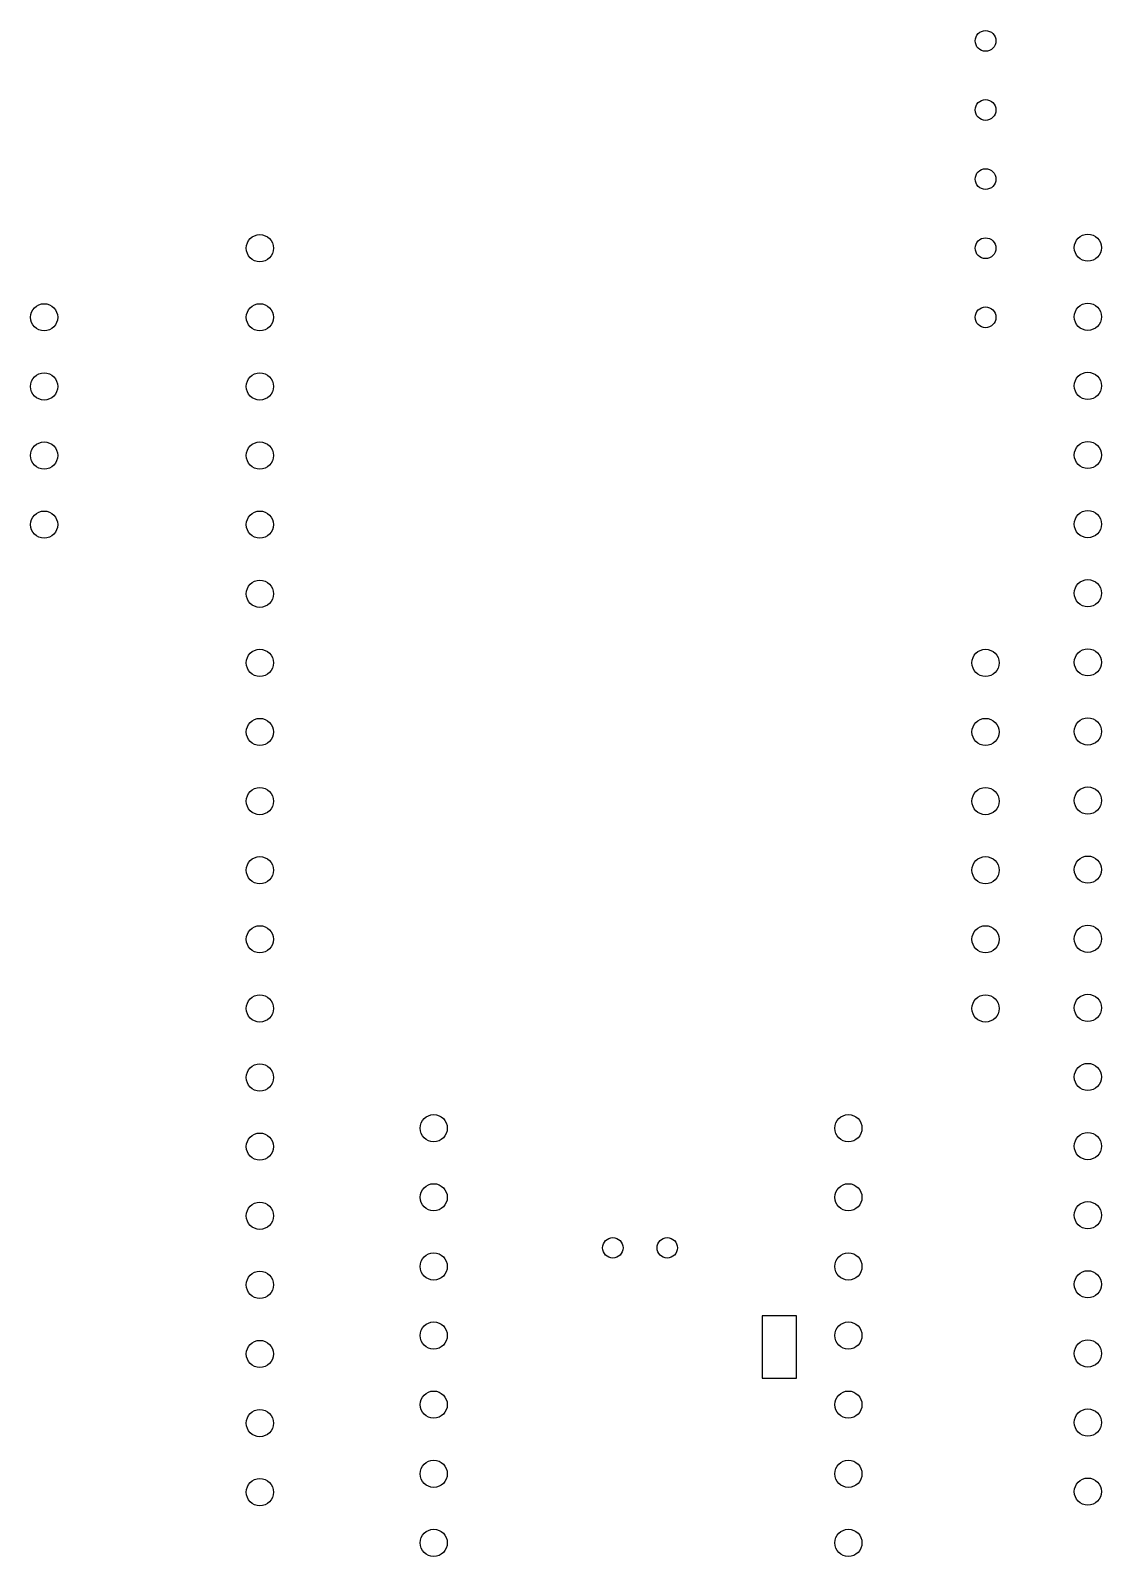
# Model space of a CAD drawing. Extents: x 3 to 42.4, y -59.5 to -3.4.
import ezdxf

# ---------------------------------------------------------------- set-up
doc = ezdxf.new("R2010")
doc.units = 0
doc.layers.add('BLACK', color=7, linetype='CONTINUOUS')
doc.layers.add('LORANGE', color=41, linetype='CONTINUOUS')

msp = doc.modelspace()

# ---------------------------------------------------------------- linework, layer by layer
at = {"layer": 'BLACK'}
for centre, radius in [((38.1, -3.81), 0.381), ((38.1, -6.35), 0.381), ((38.1, -8.89), 0.381), ((11.43, -11.43), 0.5), ((38.1, -11.43), 0.381), ((41.86, -11.41), 0.5), ((41.86, -13.95), 0.5), ((3.5, -13.97), 0.5), ((11.43, -13.97), 0.5), ((38.1, -13.97), 0.381), ((3.5, -16.51), 0.5), ((11.43, -16.51), 0.5), ((41.86, -16.49), 0.5), ((3.5, -19.05), 0.5), ((11.43, -19.05), 0.5), ((41.86, -19.03), 0.5), ((3.5, -21.59), 0.5), ((11.43, -21.59), 0.5), ((41.86, -21.57), 0.5), ((11.43, -24.13), 0.5), ((41.86, -24.11), 0.5), ((11.43, -26.67), 0.5), ((38.1, -26.67), 0.5), ((41.86, -26.65), 0.5), ((11.43, -29.21), 0.5), ((38.1, -29.21), 0.5), ((41.86, -29.19), 0.5), ((11.43, -31.75), 0.5), ((38.1, -31.75), 0.5), ((41.86, -31.73), 0.5), ((11.43, -34.29), 0.5), ((38.1, -34.29), 0.5), ((41.86, -34.27), 0.5), ((11.43, -36.83), 0.5), ((38.1, -36.83), 0.5), ((41.86, -36.81), 0.5), ((11.43, -39.37), 0.5), ((38.1, -39.37), 0.5), ((41.86, -39.35), 0.5), ((11.43, -41.91), 0.5), ((41.86, -41.89), 0.5), ((17.818346, -43.772866), 0.5), ((33.058346, -43.772866), 0.5), ((11.43, -44.45), 0.5), ((41.86, -44.43), 0.5), ((17.818346, -46.312866), 0.5), ((33.058346, -46.312866), 0.5), ((11.43, -46.99), 0.5), ((41.86, -46.97), 0.5), ((24.4, -48.17), 0.375), ((26.4, -48.17), 0.375), ((17.818346, -48.852866), 0.5), ((33.058346, -48.852866), 0.5), ((11.43, -49.53), 0.5), ((41.86, -49.51), 0.5), ((17.818346, -51.392866), 0.5), ((33.058346, -51.392866), 0.5), ((11.43, -52.07), 0.5), ((41.86, -52.05), 0.5), ((17.818346, -53.932866), 0.5), ((33.058346, -53.932866), 0.5), ((11.43, -54.61), 0.5), ((41.86, -54.59), 0.5), ((17.818346, -56.472866), 0.5), ((33.058346, -56.472866), 0.5), ((41.86, -57.13), 0.5), ((11.43, -57.15), 0.5), ((17.818346, -59.012866), 0.5), ((33.058346, -59.012866), 0.5)]:
    msp.add_circle(centre, radius, dxfattribs=at)
at = {"layer": 'LORANGE', "linetype": 'CONTINUOUS'}
for p, q in [((29.885384, -50.669404), (29.885384, -52.955404)), ((29.885384, -50.669404), (29.885384, -52.955404)), ((31.155384, -50.669404), (29.885384, -50.669404)), ((31.155384, -50.669404), (29.885384, -50.669404)), ((31.155384, -52.955404), (31.155384, -50.669404)), ((31.155384, -52.955404), (31.155384, -50.669404)), ((29.885384, -52.955404), (31.155384, -52.955404)), ((29.885384, -52.955404), (31.155384, -52.955404))]:
    msp.add_line(p, q, dxfattribs=at)

doc.saveas('drawing.dxf')
